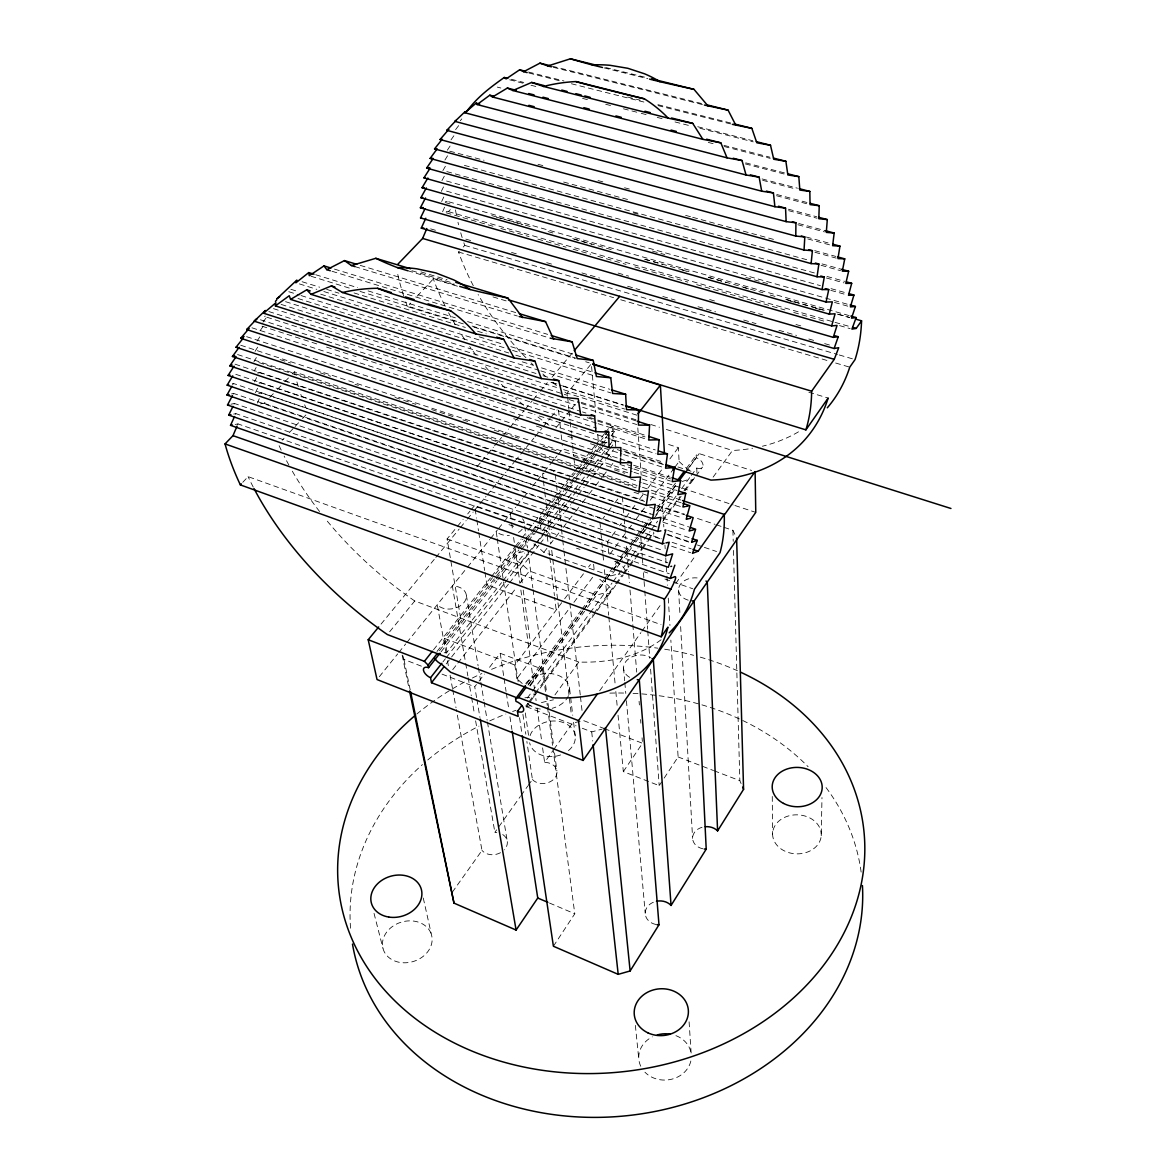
<?xml version="1.0" encoding="UTF-8"?>
<svg xmlns="http://www.w3.org/2000/svg" width="1176" height="1176" viewBox="0 0 1176 1176"><rect width="100%" height="100%" fill="white"/><g stroke="black" fill="none" stroke-linecap="round" stroke-linejoin="round"><path stroke-width="0.75" stroke-dasharray="5 3.75" d="M821.23 835.724A24.329 19.507 1.9 0 0 785.98 816.791A24.329 19.507 1.9 0 0 783.613 850.513A24.329 19.507 1.9 0 0 821.23 835.724L821.98 797.519M442.602 211.783L444.587 207.211M237.684 424.654L238.008 423.919L669.306 573.77M257.368 403.045L259.279 398.708M849.116 315.594L447.174 201.346L446.601 202.654M261.528 393.651L261.866 392.931L657.384 526.892M441.647 201.537L444.087 196.333M235.553 414.364L235.906 413.643L667.909 562.804M255.427 392.769L257.809 387.727M259.867 383.42L260.219 382.7L650.534 514.044M441.309 191.365L443.911 186.175M234.068 404.191L234.421 403.471L664.014 550.868M254.472 381.877L256.647 377.57M258.852 373.292L259.22 372.571L644.58 501.417M233.215 394.151L233.598 393.431L660.971 539.122M441.926 180.619L445.057 174.812M254.207 371.101L256.147 367.544M446.821 171.608L816.365 273.494M232.642 384.934L233.465 383.494L657.105 526.995M442.882 170.608L446.219 164.831M253.869 361.885L256.736 356.916M444.925 160.039L447.689 155.57M255.06 351.374L257.676 347.14M447.336 150.219L450.276 145.751M257.088 340.996L259.881 336.792M553.396 946.239L574.785 913.781L552.793 747.127M618.047 715.214L623.324 771.603L659.192 785.642L661.588 782.025M664.175 778.086L678.111 756.947L670.849 640.097M623.324 771.603L642.508 743.261L605.199 728.929M450.996 139.856L454.142 135.416M260.028 330.794L262.998 326.619M452.319 892.187L481.998 850.424L456.332 709.525M496.831 832.461A13.891 11.084 -11.1 0 0 494.875 832.329L520.395 796.431M520.953 795.637L527.818 785.98M528.259 785.377L532.419 779.497L526.877 741.483M532.419 779.497A13.495 10.511 -8.4 0 0 555.16 777.601A13.495 10.511 -8.4 0 0 544.606 762.371L552.823 750.803M553.852 749.347L572.374 723.299L583.164 720.462L603.509 728.282M599.672 690.782L640.905 632.629M641.964 631.144L662.059 602.803M675.803 583.414L695.898 555.087M554.954 694.898L578.798 662.059A257.5 150.822 40 0 0 661.191 639.685M713.112 477.147L732.486 450.481A233.274 161.274 41.4 0 0 752.596 448.262M525.79 706.085L527.965 703.13M529.038 701.66L534.463 694.296M535.536 692.811L592.969 614.68M594.042 613.21L614.636 585.207M615.724 583.737L622.222 574.888M623.295 573.418L628.719 566.038M629.807 564.568L634.143 558.673M635.216 557.203L640.641 549.824M641.714 548.354L647.138 540.975M648.226 539.505L653.635 532.14M663.396 518.866L679.64 496.757M683.976 490.862L693.722 477.588M526.613 706.6L528.774 703.645M529.861 702.175L615.651 585.383M616.724 583.899L623.251 575.035M624.338 573.55L629.101 567.023M629.763 566.156L635.613 558.174M636.275 557.292L642.111 549.324M642.787 548.413L654.018 533.095M662.691 521.306L681.095 496.228M685.138 490.76L694.913 477.456M696.001 475.971L702.513 467.107M527.245 698.132L589.882 613.108M590.264 612.593L611.99 583.09M613.078 581.62L625.029 565.391M626.117 563.921L632.276 555.557M632.644 555.072L638.068 547.693M639.156 546.223L650.019 531.479M651.107 530.009L657.634 521.159M662.867 514.059L676.097 496.081M681.536 488.701L690.224 476.912M691.312 475.442L696.751 468.063A6.997 4.498 36.5 0 0 703.057 465.035A6.997 4.498 36.5 0 0 696.295 457.802L696.177 455.215L699.191 453.627L751.626 470.459M526.466 684.138L580.856 610.77M581.944 609.3L603.714 579.944M604.802 578.474L623.295 553.529M624.382 552.073L628.734 546.193M629.822 544.723L635.26 537.388M636.348 535.918L641.787 528.583M642.875 527.127L648.314 519.777M657.016 508.047L675.509 483.101M686.387 468.43L696.177 455.215M528.347 684.329L582.767 610.859M583.855 609.389L605.611 580.003M606.698 578.533L612.137 571.183M613.225 569.713L618.664 562.363M619.752 560.893L630.645 546.208M643.698 528.568L638.259 535.918L643.831 528.656M644.786 527.098L650.225 519.748M656.752 510.943L677.435 483.013M687.225 469.797L699.191 453.627M527.995 685.108L582.635 611.299M583.722 609.83L605.581 580.312M606.684 578.827L612.137 571.448M613.24 569.978L618.694 562.598M619.796 561.128L631.483 545.341M644.933 527.171L650.387 519.792M656.943 510.943L677.714 482.895M684.564 473.649L696.295 457.802M529.788 685.402L584.604 611.285M587.397 607.492L596.644 594.997L604.714 592.983A7.394 4.307 36.4 0 0 611.005 590.293A7.394 4.307 36.4 0 0 603.744 582.796L599.76 579.209M533.845 543.871A7.203 4.189 38.1 0 0 534.948 544.37L543.841 552.338L610.77 575.902L615.283 569.816M617.077 567.376L622.442 560.129M624.236 557.703L627.778 552.911M628.675 551.706L632.203 546.928M635.716 542.165L640.979 535.065M641.846 533.889L646.197 528.009M648.358 525.084L650.519 522.159M655.899 514.897L676.009 487.687M530.038 686.093L542.504 669.232L500.212 653.297L487.57 669.908M643.522 532.596L651.739 521.468M654.459 517.793L662.573 506.812L684.344 514.088M522.247 683.476L516.852 678.714L570.095 607.448M573.917 602.332L593.704 575.858M609.83 554.264L613.475 549.368M615.298 546.943L620.722 539.666M622.53 537.256L625.22 533.654M628.807 528.847L631.483 525.26M635.922 519.322L640.347 513.398M641.449 511.928L644.742 507.517M650.21 500.212L672.76 470.003M674.892 467.166L679.111 461.521L678.376 447.6L665.807 443.572M516.852 678.714L514.853 665.028L561.746 602.656M564.671 598.775L583.84 573.3M588.559 567.008L590.44 564.509M607.889 544.238L607.654 541.621L611.329 536.726M612.255 535.506L615.915 530.641M619.561 525.804L621.369 523.379M625.897 517.366L630.395 511.384M632.188 509.002L634.878 505.43M639.332 499.506L643.757 493.626M647.976 488.011L663.396 467.504M669.85 458.934L678.376 447.6M262.909 322.151L266.614 317.314M455.612 129.61L458.978 125.215M476.574 697.559L474.736 686.74L477.956 682.521M479.029 681.11L484.38 674.098M602.774 518.704L604.64 516.264M608.345 511.384L611.123 507.753M614.813 502.916L619.399 496.889M452.731 669.659L455.803 665.704M457.846 663.088L515.117 589.323M519.895 583.178L529.362 570.977L596.644 594.997M543.841 552.338L548.457 546.384M550.294 544.018L553.058 540.46M555.807 536.932L559.453 532.228M563.083 527.554L566.714 522.879M568.963 519.983L574.579 512.751M575.696 511.31L580.15 505.577M582.37 502.711L587.897 495.596M589 494.17L593.395 488.525M595.57 485.703L602.112 477.294M603.185 475.912L606.434 471.738M610.726 466.196L612.872 463.432M442.94 661.882L445.381 658.751M446.321 657.56L504.136 583.722M504.916 582.723L527.465 553.94M528.583 552.5L535.345 543.871M536.476 542.43L547.913 527.833M548.869 526.598L562.495 509.208M563.613 507.767L566.994 503.46M568.037 502.137L580.43 486.305M581.561 484.865L593.953 469.033M595.085 467.592L608.609 450.32M609.727 448.894L615.371 441.691A6.88 4.351 38.5 0 1 611.652 439.295M522.217 582.855L519.748 564.847L527.583 554.837M532.052 549.133L538.755 540.563M539.872 539.137L544.356 533.419M446.204 663.896L508.385 584.281M509.517 582.84L538.902 545.208M540.034 543.753L544.562 537.976M545.693 536.521L551.338 529.288M552.47 527.833L556.998 522.041M558.13 520.601L563.774 513.368M564.906 511.913L570.566 504.68M571.698 503.225L577.342 495.993M578.474 494.552L584.134 487.305M585.266 485.864L590.911 478.632M592.043 477.177L598.834 468.489M599.966 467.048L605.611 459.801M606.742 458.361L613.519 449.673M444.16 652.812L447.027 652.136L501.549 582.649M503.049 580.724L524.761 553.058M542.254 530.758L546.958 524.761M547.854 523.629L553.734 516.132M554.851 514.72L560.408 507.62M561.525 506.195L564.451 502.461M568.17 497.727L573.668 490.73M574.667 489.451L578.048 485.129M581.297 480.999L587 473.737M588.118 472.311L594.233 464.505M595.306 463.153L600.642 456.347M601.715 454.98L607.889 447.115M608.977 445.733L613.299 440.206L612.137 426.344L645.036 436.899M437.002 651.475L516.925 550.177M518.057 548.736L524.864 540.122M525.995 538.682L531.67 531.493M532.39 530.567L537.344 524.305M538.02 523.438L549.809 508.502M550.397 507.753L557.145 499.197M557.747 498.433L563.907 490.642M564.553 489.804L570.654 482.072M571.36 481.19L577.416 473.516M578.166 472.561L584.972 463.947M585.28 463.535L591.778 455.318M592.91 453.877L598.79 446.424M599.716 445.248L607.654 435.194M439.456 650.725L495.096 580.135M496.228 578.695L518.939 549.898M520.071 548.457L525.745 541.254M526.877 539.813L538.24 525.407M539.372 523.967L545.047 516.764M546.178 515.323L551.867 508.12M552.999 506.68L558.673 499.477M559.805 498.036L564.348 492.274M565.48 490.833L584.781 466.343M585.927 464.917L607.492 437.545M612.034 431.783L614.313 428.902L611.079 425.345L594.056 419.891M441.074 651.813L496.816 580.988M497.757 579.812L520.424 551M521.556 549.56L527.23 542.371M528.362 540.931L534.022 533.728M535.168 532.287L546.693 517.646M547.634 516.44L588.206 464.902M588.441 464.594L601.318 448.232M602.053 447.321L606.581 441.559M611.123 435.796L614.519 431.474L614.313 428.902M433.503 649.828L490.421 577.886M491.553 576.446L514.324 547.663M515.455 546.223L521.144 539.034M522.291 537.594L526.833 531.831M527.98 530.391L533.669 523.202M534.815 521.762L539.358 515.999M540.504 514.573L546.193 507.37M547.325 505.93L553.014 498.742M554.161 497.301L559.85 490.098M560.996 488.672L573.506 472.84M574.652 471.4L580.341 464.197M581.473 462.771L595.144 445.498M596.276 444.058L604.244 433.988M605.375 432.548L611.079 425.345M447.027 652.136L444.543 638.45L492.568 577.666M495.552 573.888L515.191 549.03M517.131 546.575L522.923 539.24M539.931 520.733L539.608 518.131L543.385 513.368M545.267 510.987L548.075 507.415M551.809 502.696L556.454 496.816M558.321 494.464L561.084 490.951M564.759 486.291L570.257 479.338M572.095 477.03L576.637 471.282M578.768 468.592L598.996 442.985M600.098 441.588L612.137 426.344M379.334 676.7L397.679 653.915M398.811 652.489L405.691 643.948M406.793 642.566L466.431 568.464M467.578 567.038L489.745 539.49M490.495 538.549L497.375 530.009M498.521 528.583L503.108 522.894M504.254 521.468L515.705 507.224M516.852 505.798L522.585 498.683M523.732 497.257L528.627 491.171M532.64 486.188L536.344 481.587M537.491 480.161L543.209 473.046M544.356 471.62L556.968 455.95M558.115 454.524L562.701 448.835L632.276 471.723M596.408 423.139L264.541 316.462L265.1 315.771M389.653 631.762L414.746 600.98L578.798 662.059M555.939 427.873L570.816 409.645M571.948 408.248L577.666 401.236M460.272 120.775L461.8 118.894M381.039 624.118L434.679 558.85M435.855 557.424L459.184 529.038M460.345 527.627L466.181 520.527M467.342 519.116L473.178 512.016M474.34 510.59L486.011 496.404M487.173 494.993L498.83 480.793M500.006 479.382L505.827 472.282M507.003 470.856L514 462.344M515.161 460.933L533.83 438.222M534.992 436.81L541.989 428.285M543.165 426.873L550.162 418.362M551.323 416.936L557.159 409.836M460.639 618.076L447.086 538.946L456.259 527.818M457.405 526.422L463.138 519.469M467.71 513.897L470.003 511.119M471.15 509.722L474.59 505.562L546.59 530.567L548.119 543.209M476.986 466.828L480.514 462.624M481.675 461.227L486.379 455.626M487.54 454.215L493.405 447.218M494.581 445.807L501.623 437.399M502.799 436.002L508.649 429.005M509.825 427.594L515.691 420.596M516.867 419.185L523.908 410.777M525.069 409.38L532.111 400.972M533.287 399.575L539.152 392.564M540.328 391.167L547.355 382.759M552.029 377.173L573.035 352.08M242.77 482.307L248.092 476.647L661.03 624.647M282.196 440.236L284.063 438.251M289.619 432.312L293.309 428.373M295.161 426.403L300.659 420.523M302.482 418.582L306.142 414.687M463.344 323.885L407.425 306.583L410.703 303.085M417.215 296.117L433.327 278.933L457.89 286.341M473.296 285.709A233.274 161.274 41.4 0 1 458.537 252.017L459.316 251.179M463.197 247.048L464.74 245.402A232.451 161.538 41.5 0 1 463.844 242.785M260.425 403.882L264.115 403.28L266.026 401.295M269.848 397.326L273.655 393.357M277.448 389.418L281.226 385.493M284.989 381.583L288.737 377.672M292.471 373.792L294.338 371.851L640.714 486.702M446.219 211.68L448.394 211.636L451.172 208.74M264.541 316.462L265.306 316.094M607.081 442.264L605.655 442.735A6.924 4.337 38.4 0 0 602.568 442.632M611.388 440.853L613.299 440.206M235.038 364.163L643.066 500.3M682.183 481.454L688.21 479.661A7.027 4.483 36.5 0 0 694.428 477.662M535.08 533.772L533.654 534.198A7.203 4.189 38.1 0 0 528.391 536.374M523.32 551.573L519.013 552.793A7.262 4.145 38.1 0 0 513.794 555.778A7.262 4.145 38.1 0 0 520.395 562.951L529.362 570.977M582.296 728.253L591.704 731.884L602.083 729.149M610.77 575.902L618.826 573.815A7.335 4.337 36.5 0 0 620.413 574.285M232.275 383.802L233.465 383.494M544.12 473.443L542.592 473.825L544.547 490.216M553.352 471.194L554.881 470.826M231.525 393.916L233.598 393.431M230.952 404.221L234.421 403.471M257.162 372.998L259.22 372.571M524.849 697.868L527.877 697.265A7.718 4.101 36.4 0 0 533.86 693.84M233.642 414.084L235.906 413.643M258.926 382.95L260.219 382.7M235.185 424.448L238.008 423.919M258.735 393.49L261.866 392.931M449.717 151.175L484.071 160.289M445.439 201.405L447.174 201.346M605.713 67.532L644.551 77.131M604.244 67.914L647.814 78.704M552.367 66.253L703.233 103.929M553.22 67.282L702.645 104.635M528.494 72.03L563.951 80.968M627.764 97.064L640.17 100.195M657.899 104.664L730.575 122.98M528.95 73.03L560.776 81.07M571.389 83.746L643.889 102.033M658.031 105.605L730.531 123.906M511.354 79.277L523.776 82.438M697.736 126.729L752.772 140.738M509.664 79.806L523.893 83.422M530.993 85.245L538.108 87.053M582.561 98.387L589.676 100.195M605.684 104.267L612.784 106.075M623.456 108.795L639.465 112.881M641.243 113.337L648.343 115.145M657.237 117.409L662.573 118.761M675.024 121.936L691.018 126.023M699.911 128.287L753.257 141.87M497.316 87.112L500.844 88.024M723.916 145.368L769.957 157.202M708.275 142.414L713.582 143.781M724.21 146.515L770.207 158.348M745.716 162.861L784.657 172.96M745.349 163.92L784.318 174.048M762.077 178.928L797.446 188.189M762.665 180.31L796.299 189.13M776.763 194.496L808.632 202.919M776.439 195.716L808.294 204.139M788.42 209.225L816.703 216.766M788.67 210.666L817.041 218.236M798.739 223.528L825.302 230.658M797.916 224.748L824.523 231.907M538.005 164.287L545.061 166.198M598.04 180.56L605.096 182.471M624.529 187.748L631.585 189.659M806.398 237.037L831.123 243.741M807.824 238.934L830.873 245.196M563.627 182.03L629.042 199.905M685.623 215.37L690.929 216.825M692.693 217.31L774.028 239.536M814.689 250.65L835.901 256.441M814.939 252.296L836.195 258.117M464.402 165.375L807.912 260.028M822.083 263.924L841.56 269.304M633.335 212.871L640.391 214.826M821.098 265.306L840.561 270.686M826.963 276.448L844.633 281.343M826.375 277.992L844.059 282.916M446.542 181.016L820.436 285.665M831.02 288.635L846.882 293.074M830.8 290.354L846.735 294.823M446.557 191.144L848.366 304.496M652.445 251.061L664.793 254.56M745.922 277.462L768.854 283.945M834.519 302.423L848.616 306.407M491.715 215.576L530.464 226.601M548.075 231.613L555.116 233.612M572.727 238.625L611.476 249.65M644.948 259.176L688.974 271.7M708.349 277.213L762.945 292.75M785.833 299.277L824.582 310.302M838.679 314.301L849.248 317.314M445.19 202.537L452.26 204.55M496.419 217.119L522.923 224.66M574.153 239.243L591.822 244.27M644.815 259.352L662.485 264.38M681.918 269.907L688.989 271.921M708.422 277.462L726.077 282.49M743.746 287.517L750.817 289.516M770.251 295.058L777.321 297.072M786.156 299.586L823.244 310.141M837.385 314.168L849.748 317.682M789.228 300.762L796.284 302.761M815.688 308.288L822.744 310.302M448.394 211.636L833.24 321.842M835.004 322.342L849.131 326.384M446.13 212.797L493.773 226.454M500.829 228.482L529.053 236.567M537.873 239.096L566.097 247.195M573.168 249.224L590.808 254.281M597.864 256.294L626.088 264.394M634.908 266.923L687.842 282.108M696.662 284.636L784.877 309.935M793.697 312.463L827.213 322.077M839.576 325.605L850.16 328.648M618.076 273.082L628.645 276.139M709.672 299.557L716.713 301.6M750.185 311.272L762.518 314.83M795.976 324.502L803.032 326.546M430.622 228.879L437.663 230.922M465.799 239.125L472.84 241.168M511.545 252.443L518.572 254.486M546.722 262.674L553.749 264.732M581.899 272.92L599.495 278.05M627.631 286.238L639.95 289.825M662.823 296.484L675.127 300.071M698 306.73L715.596 311.846M743.732 320.048L756.05 323.635M778.924 330.294L796.505 335.41M808.823 338.997L815.865 341.04M824.655 343.613L831.697 345.656M464.74 245.402L837.474 354.446M839.223 354.961L855.055 359.591M458.537 252.017L613.607 297.66M620.663 299.733L828.61 360.944M835.651 363.016L849.748 367.177M420.993 271.906L447.086 279.756M411.923 270.73L453.995 283.416M407.807 270.73L458.008 285.886M492.994 296.925L507.032 301.159M808.853 392.24L828.154 398.061M360.209 265.364L515.852 312.625M354.946 266.614L517.396 316.035M334.469 269.113L547.678 334.381M332.014 271.259L548.369 337.63M315.727 274.743L357.622 287.664M368.088 290.898L455.362 317.829M467.578 321.607L574.035 354.461M311.023 276.242L349.551 288.164M360.062 291.413L459.86 322.283M472.12 326.061L575.432 358.019M473.84 327.119L575.196 358.489M585.692 361.738L589.191 362.811M354.035 292.927L465.373 327.442M477.559 331.22L486.247 333.911M302.114 281.74L319.651 287.194M326.663 289.384L338.938 293.191M479.235 336.836L503.784 344.48M510.796 346.655L593.219 372.307M299.38 283.901L316.844 289.355M323.841 291.53L510.781 349.816M512.53 350.36L594.659 375.967M320.666 294.176L508.811 352.991M515.779 355.167L522.747 357.342M290.854 289.281L297.866 291.486M522.232 361.826L532.743 365.119M541.519 367.868L609.874 389.315M288.781 291.707L299.292 295.014M301.041 295.558L539.078 370.352M540.828 370.91L610.844 392.902M297.998 298.498L536.021 373.498M543.018 375.703L550.03 377.908M552.029 382.465L560.776 385.228M562.525 385.787L623.765 405.132M550.956 382.376L561.466 385.699M563.216 386.257L622.707 405.044M285.533 301.659L556.527 387.463M563.524 389.682L624.706 409.057M636.892 415.187L567.229 393.093L591.322 363.825L595.776 412.732M281.137 304.408L562.51 393.769M564.26 394.313L567.758 395.43M581.15 402.339L636.819 420.053M650.725 424.477L659.427 427.241M666.38 429.46L732.486 450.481M569.111 399.575L579.606 402.912M581.356 403.471L637.304 421.273M273.464 308.641L575.564 405.029M582.546 407.264L636.686 424.536M268.848 311.552L580.709 411.365M582.458 411.923L585.942 413.041M589.441 417.406L646.962 435.855M587.25 417.7L592.351 419.347M598.158 423.698L648.814 439.986M260.425 319.769L596.526 428.152M604.743 433.591L609.962 435.282M611.711 435.84L655.267 449.908M262.042 326.193L319.563 344.818M326.546 347.082L350.948 354.976M352.697 355.549L356.181 356.681M363.149 358.93L382.332 365.148M389.315 367.397L500.888 403.53M502.637 404.088L509.605 406.352M511.354 406.911L532.272 413.687M539.24 415.951L656.061 453.774M251.943 327.795L610.432 444.249M622.692 449.026L664.161 462.506M677.979 466.99L693.517 472.046M624.133 451.055L662.411 463.506M617.268 449.6L663.44 464.638M513.677 418.671L520.659 420.949M536.374 426.065L543.356 428.343M567.802 436.311L574.785 438.589M590.484 443.72L597.467 445.998M604.449 448.276L621.913 453.965M623.662 454.539L663.808 467.622M246.607 336.674L624.456 460.33M633.57 465.211L670.202 477.206M627.102 464.638L631.144 465.961M635.187 467.298L670.57 478.897M620.017 464.461L632.188 468.46M633.923 469.033L670.452 481.028M634.011 472.296L680.977 487.761M682.712 488.334L733.163 504.93M734.897 505.504L755.771 512.369M240.698 345.229L628.41 473.002M280.123 359.577L290.56 363.016M320.151 372.777L330.603 376.232M354.976 384.273L358.459 385.419M395.018 397.473L401.971 399.766M403.721 400.34L410.689 402.648M412.423 403.221L415.907 404.368M431.577 409.542L455.95 417.583M462.903 419.876L469.871 422.169M494.243 430.21L513.398 436.531M515.132 437.105L518.616 438.251M542.989 446.292L558.659 451.466M574.329 456.626L598.702 464.667M614.372 469.841L624.809 473.281M642.214 479.029L677.038 490.51M630.821 479.029L641.273 482.483M643.007 483.057L676.053 493.993M642.449 487.276L649.417 489.584M651.151 490.171L680.742 499.976M237.581 354.549L636.289 486.879M258.867 362.561L636.025 487.834M651.666 493.023L681.213 502.843M642.434 493.788L680.713 506.533M634.011 492.274L642.625 495.14M697.5 518.484L715.14 524.378M716.625 524.878L721.05 526.363M724.004 527.348L732.913 530.317L736.088 536.932M656.722 505.474L684.505 514.765M649.637 507.003L682.727 518.087M235.773 374.291L654.062 515.029M662.676 518.131L688.695 526.892M663.058 522.217L685.637 529.832M667.792 530.42L690.341 538.049M666.836 534.11L689.445 541.783M667.85 534.962L688.724 542.048M697.412 545.002L702.631 546.781M704.365 547.369L716.537 551.5M264.115 403.28L661.691 538.784M672.113 542.327L691.209 548.839M671.643 546.237L690.738 552.764M539.608 518.131L607.654 541.621M508.958 524.628L515.896 527.039M576.549 548.207L580.018 549.413M614.68 561.496L619.87 563.319M644.139 571.771L647.609 572.991M664.94 579.033L692.664 588.706M447.086 538.946L519.748 564.847M444.543 638.45L514.853 665.028M678.111 756.947L713.42 770.5M714.111 770.78L739.836 780.658L741.086 783.539M402.868 655.782L403.956 659.442L421.449 666.189M442.029 674.127L474.736 686.74M526.554 706.747L576.034 725.827M549.53 903.05L574.785 913.781M615.695 561.584L617.944 563.613A7.335 4.337 36.5 0 1 624.985 570.301M609.727 455.847L606.551 452.951A6.924 4.337 38.4 0 1 600.539 446.924M610.256 456.332L611.314 457.302M679.111 461.521L687.71 469.4A7.027 4.483 36.5 0 1 691.914 471.826M374.027 913.355L382.979 948.356M423.272 898.038L431.519 934.964A25.181 20.565 -16.5 0 1 399.928 962.424A25.181 20.565 -16.5 0 1 390.447 928.07A25.181 20.565 -16.5 0 1 431.519 934.964M403.956 659.442L410.204 689.9M402.163 655.091L409.175 689.18M446.13 653.518L437.237 604.743A15.92 11.393 -9.7 0 0 464.02 602.494A15.92 11.393 -9.7 0 0 452.334 585.986L465.373 661.5M447.439 660.736L448.762 667.968M450.085 675.2L452.378 687.842M452.716 689.65L456.009 707.717M465.681 663.293L467.857 675.891M468.166 677.685L471.282 695.663M471.591 697.471L474.384 713.641M475.618 720.844L494.875 832.329M476.883 699.367L479.94 717.389M466.372 595.276L478.118 665.895M478.411 667.703L480.528 680.375M480.822 682.183L483.836 700.293M484.13 702.101L487.143 720.212M487.452 722.02L507.312 841.502M475.148 509.164L476.545 518.175M476.824 519.983L478.5 530.788M478.779 532.596L484.644 570.448M484.924 572.256L486.864 584.884L556.189 610.05L554.66 597.408M500.212 653.297L503.828 676.876M504.107 678.684L506.062 691.37M506.341 693.193L508.84 709.495M509.943 716.757L511.898 729.443M519.542 717.713L521.953 734.03M525.305 712.95L528.612 735.75M496.992 536.903L496.199 531.464A15.391 10.702 -7.7 0 0 509.384 535.389M497.257 538.711L518.146 681.742M522.908 714.332L525.819 734.236M510.369 513.853L511.369 521.115M511.619 522.923L512.618 530.185M513.618 537.447L519.865 582.796M520.865 590.043L534.36 688.004M534.61 689.812L536.109 700.705M537.109 707.952L541.607 740.601M542.606 747.862L544.606 762.371M523.202 590.058L530.582 644.11M524.731 526.157L525.922 535.227M526.157 537.035L527.583 547.913M527.818 549.736L532.831 587.824M533.066 589.632L546.649 693.017M546.899 694.84L553.573 745.613M554.528 752.875L556.909 771.015M525.422 541.136L526.333 548.045M542.504 669.232L545.62 692.782M545.855 694.59L547.281 705.468M547.531 707.276L552.544 745.319M540.46 525.069L541.21 531.096M548.986 550.442L549.648 555.851M549.854 557.659L554.44 595.6M544.767 492.038L545.84 501.138M546.061 502.96L548.457 522.997M548.678 524.819L550.853 543.018M551.72 550.309L552.588 557.586M552.808 559.409L571.286 714.2M569.625 688.915L572.756 715.302M573.594 722.329L575.27 736.411M555.293 474.472L556.322 483.586M556.542 485.409L557.571 494.508M557.777 496.331L558.806 505.445M559.012 507.268L561.275 527.318M561.481 529.141L562.525 538.24M562.731 540.063L563.76 549.177M563.965 551L580.268 694.957M580.474 696.78L582.12 711.362M591.704 731.884L592.704 740.998M558.512 410.174L559.658 420.714M559.85 422.478L560.981 433.018M561.173 434.782L562.319 445.322M567.596 396.709L568.905 409.38M569.096 411.188L570.037 420.244M570.213 422.066L571.345 432.93M571.536 434.738L572.462 443.793M572.653 445.601L573.77 456.464M573.962 458.272L574.902 467.328M635.363 1025.399L638.818 1059.341M593.601 564.245L594.38 572.021M599.966 522.379L600.818 531.479M600.995 533.301L601.671 540.578M601.847 542.386L602.876 553.308M603.038 555.131L603.729 562.407M604.405 569.684L604.92 575.138M605.081 576.96L608.668 615.151M608.845 616.974L615.151 684.285M615.827 691.562L617.356 707.937M608.286 548.575L608.83 554.616M597.746 434.459L598.408 441.706M623.545 668.012L624.662 680.728M624.823 682.55L625.794 693.458M626.426 700.72L645.227 913.311M615.371 441.691L615.783 446.777M622.427 496.948L623.177 506.077M623.324 507.9L624.059 517.014M624.206 518.837L625.852 538.917M626.44 546.208L626.735 549.868M626.896 551.691L627.631 560.805M627.778 562.628L628.528 571.756M628.675 573.579L629.425 582.708M630.013 589.999L632.688 622.839M632.835 624.662L636.701 672.113M639.082 701.308L639.391 704.953M640.567 719.55L640.876 723.196M642.067 737.793L642.361 741.439M640.758 536.33L642.243 556.336M642.375 558.159L642.919 565.435M643.463 572.727L644.668 589.102M644.801 590.925L647.623 629.131M647.755 630.953L649.784 658.251M650.593 669.173L659.192 785.642M637.804 427.902L641.185 475.148M689.092 1021.826L691.209 1054.093A26.328 23.138 -4.3 0 0 675.053 1035.336M662.573 506.812L663.823 526.907M664.955 545.164L665.19 548.81M665.748 557.938L666.777 574.373M666.88 576.196L667.453 585.325M668.247 598.099L669.952 625.485M678.581 590.043L680.022 615.607M680.639 626.573L692.605 838.385M696.751 468.063L696.971 473.164M732.913 530.317L733.221 541.283M733.471 550.427L739.836 780.658M772.264 796.461L772.617 834.592M611.432 431.371A6.88 4.351 38.5 0 1 614.519 431.474M350.551 928.217A256.912 211.489 -6.8 0 1 422.434 764.576M427.77 759.961A256.912 211.489 -6.8 0 1 478.955 726.136M489.716 720.903A256.912 211.489 -6.8 0 1 505.827 714.053M512.618 711.495A256.912 211.489 -6.8 0 1 516.029 710.275M526.157 706.938A256.912 211.489 -6.8 0 1 531.214 705.409M541.416 702.616A256.912 211.489 -6.8 0 1 553.44 699.808M609.859 693.12A256.912 211.489 -6.8 0 1 625.852 693.09M633.041 693.355A256.912 211.489 -6.8 0 1 808.132 766.752M826.052 787.582A256.912 211.489 -6.8 0 1 861.288 873.239M690.841 1061.017A26.328 23.138 -4.3 0 1 671.599 1079.23A26.328 23.138 -4.3 0 1 644.933 1072.203M640.758 1066.25A26.328 23.138 -4.3 0 1 652.342 1036.85M530.082 735.632A23.064 17.728 -7.8 0 1 563.833 722.77A23.064 17.728 -7.8 0 1 568.405 750.641M560.614 754.948A23.064 17.728 -7.8 0 1 529.626 742.762M416.804 714.053A264.233 213.415 -6.7 0 1 466.064 681.227M472.399 678.008A264.233 213.415 -6.7 0 1 481.895 673.51M491.568 669.32A264.233 213.415 -6.7 0 1 657.825 648.182M664.705 649.211A264.233 213.415 -6.7 0 1 693.605 655.311M700.293 657.149A264.233 213.415 -6.7 0 1 737.425 670.732M525.76 683.506A23.682 17.816 -7.7 0 1 564.847 679.478A23.682 17.816 -7.7 0 1 552.205 708.305M540.298 709.069A23.682 17.816 -7.7 0 1 527.495 703.468M655.914 924.454A14.347 11.922 -4.2 0 1 645.242 913.781A14.347 11.922 -4.2 0 1 654.488 901.801M702.778 848.763A13.95 11.245 -2 0 1 692.605 838.238A13.95 11.245 -2 0 1 702.351 827.213M502.725 834.534A13.891 11.084 -11.1 0 1 504.284 849.822M500.506 852.703A13.891 11.084 -11.1 0 1 481.998 850.424M629.63 677.332A16.523 12.363 -4.5 0 1 627.264 659.971A16.523 12.363 -4.5 0 1 650.519 657.457M688.239 600.172A15.994 11.569 -2.8 0 1 679.213 586.53A15.994 11.569 -2.8 0 1 697.118 577.916M522.614 518.792A15.391 10.702 -7.7 0 1 524.143 525.29M522.203 529.215A15.391 10.702 -7.7 0 1 518.41 532.507M253.222 487.055A261.631 148.529 39.9 0 1 248.092 476.647M414.746 600.98A257.5 150.822 40 0 1 325.84 519.38M319.593 511.545A257.5 150.822 40 0 1 291.457 469.68M288.914 465.123A257.5 150.822 40 0 1 284.151 456.112M281.211 450.158A257.5 150.822 40 0 1 279.138 445.704M305.716 407.44A253.516 152.895 40.2 0 1 304.657 404.794M301.717 396.959A253.516 152.895 40.2 0 1 300.806 394.386M298.322 386.713A253.516 152.895 40.2 0 1 296.837 381.7M294.911 374.291A253.516 152.895 40.2 0 1 294.338 371.851M462.153 237.581A232.451 161.538 41.5 0 1 460.625 232.436M458.581 224.792A232.451 161.538 41.5 0 1 457.978 222.264M456.376 214.796A232.451 161.538 41.5 0 1 455.48 209.887M798.489 431.827A233.274 161.274 41.4 0 1 762.386 446.233M567.699 394.166A233.274 161.274 41.4 0 1 564.877 392.064M556.498 385.537A233.274 161.274 41.4 0 1 552.352 382.156M545.546 376.349A233.274 161.274 41.4 0 1 542.856 373.968M533.625 365.383A233.274 161.274 41.4 0 1 531.038 362.869M525.951 357.754A233.274 161.274 41.4 0 1 478.132 294.544M549.001 425.227A236.641 160.127 41.2 0 1 534.757 414.511M523.599 405.279A236.641 160.127 41.2 0 1 515.455 398.017M504.901 387.904A236.641 160.127 41.2 0 1 497.272 380.024M488.716 370.543A236.641 160.127 41.2 0 1 482.851 363.619M476.104 355.167A236.641 160.127 41.2 0 1 469.694 346.553M464.623 339.291A236.641 160.127 41.2 0 1 459.816 331.97M455.274 324.605A236.641 160.127 41.2 0 1 448.57 312.757M444.749 305.363A236.641 160.127 41.2 0 1 433.327 278.933M407.425 306.583A240.11 158.848 41 0 1 405.5 301.321M403.721 296.102A240.11 158.848 41 0 1 397.047 270.847M637.171 537.388L631.732 544.738L637.274 537.505"/><path stroke-width="1.5" d="M810.396 203.389L819.246 205.726L818.819 218.707L827.301 219.589L826.302 232.392L834.166 233.039L832.637 245.681L839.943 246.122L837.959 258.602L844.75 258.852L842.339 271.171L848.646 271.244L845.823 283.401L851.689 283.313L848.499 295.308L853.938 295.058L850.38 306.907L855.422 306.48L851.512 318.181L856.157 317.594L851.924 329.148L856.187 328.413L861.567 320.827L856.29 319.313M429.725 168.829L423.948 177.855L822.039 289.561L824.288 276.992L817.055 276.757L818.863 264.027L811.102 263.586L812.41 250.694L804.046 250.032L804.81 236.949L795.784 236.067L795.917 222.779L792.374 221.823M774.896 206.711L773.426 192.952L761.695 191.188L464.887 112.749L465.152 111.573L454.95 121.378L774.896 206.711L785.553 208.137L786.141 221.632L795.917 222.779M620.663 456.185L620.869 447.644L609.05 447.556L246.695 329.559L256.941 318.652L254.207 321.18L595.909 431.621L608.712 432.077L609.05 447.556M620.605 458.081L620.428 462.83L631.424 462.609L630.321 477.53L640.582 477.015L638.877 491.715L232.422 356.475L239.14 347.317M637.304 421.273L649.549 425.183L648.814 439.986L659.163 439.765L657.796 454.333L667.453 453.863L665.557 468.195L674.598 467.475L672.187 481.601L680.669 480.646L677.802 494.567L685.74 493.391L682.918 507.018M580.665 414.952L578.239 398.752L562.775 397.356L275.39 305.878L275.89 302.732L263.586 313.228L580.665 414.952L594.644 415.834L595.909 431.621M236.111 356.666L229.82 365.868L646.256 505.401L648.476 490.936L638.877 491.715M234.009 366.177L228.085 375.438L652.562 518.616L655.267 504.372L646.256 505.401M825.229 288.62L828.757 289.605L826.081 302.011L422.052 187.734L427.873 178.017M232.73 375.85L227.159 385.155L657.854 531.405L661 517.366L652.562 518.616M426.344 187.954L420.876 197.715L829.271 314.124L832.343 301.879L826.081 302.011M231.819 386.375L226.983 395.018L662.22 543.768L665.778 529.935L664.808 530.126M425.506 197.965L420.376 207.77L831.653 325.914L835.092 313.816L829.271 314.124M232.451 395.592L227.512 405L665.69 555.734L669.203 542.195M425.006 208.725L420.523 217.913L833.269 337.365L837.047 325.429L831.653 325.914M232.98 406.367L228.703 415.099L668.321 567.288L672.672 553.837L670.085 554.558M834.74 335.704L838.253 336.718L834.122 348.508L421.273 228.129L425.771 218.251M674.848 565.2L670.144 578.445L230.525 425.33L234.538 416.554M692.076 538.637L697.28 540.401L692.473 553.352L698.147 551.206L724.254 514.397L682.477 500.55M592.675 363.899L805.898 429.872A240.11 158.848 41 0 0 811.646 391.196L834.254 359.327L838.723 347.699L834.122 348.508M237.052 426.124L232.98 435.664L225.042 443.911A262.689 147.926 39.8 0 0 240.36 484.894L661.206 636.775A262.689 147.926 39.8 0 0 664.293 598.937C664.278 601.201 681.448 572.286 673.613 577.181M397.826 264.233L422.625 238.434L426.815 228.511M263.586 313.228L265.364 310.449L254.207 321.18M522.232 735.853L553.396 946.239L618.194 974.345L630.13 970.964L658.986 924.762L639.274 679.757A16.523 12.363 -4.5 0 1 637.245 679.669M656.458 901.272A14.347 11.922 -4.2 0 1 671.055 905.447L706.217 849.131L694.105 600.965A15.994 11.569 -2.8 0 1 692.149 600.892M705.291 826.713A13.95 11.245 -2 0 1 717.595 830.888L743.57 789.317L736.617 538.035M817.055 276.757L426.623 168.08L433.209 158.466M409.542 690.974L453.98 903.109L516.088 930.054L537.755 898.038L512.177 731.251M378.701 626.955L368.206 639.729L377.04 679.552L583.134 760.431L755.771 512.369L755.11 471.576L723.387 516.308M661.206 636.775L667.953 627.131A261.631 148.529 39.9 0 1 552.882 697.75L387.374 634.555A261.631 148.529 39.9 0 1 254.001 488.555M805.898 429.872L828.154 398.061A236.641 160.127 41.2 0 1 710.965 480.102L665.851 465.417M583.134 760.431L578.519 720.609L597.555 693.766M811.102 263.586L430.122 158.422L437.163 148.852M439.927 653.253L428.593 667.659A7.629 3.91 37.8 0 0 423.478 670.32A7.629 3.91 37.8 0 0 430.534 677.714L431.504 682.712L518.204 716.404L517.469 711.392L521.806 705.497M517.469 711.392A7.762 4.072 36.4 0 0 523.702 709.069A7.762 4.072 36.4 0 0 515.97 701.337L515.588 698.809L525.378 685.608M677.685 480.161L684.212 471.355M515.588 698.809L518.557 697.559L526.172 687.269M679.61 480.087L686.137 471.267M672.76 470.003L674.892 467.166M630.321 477.53L236.009 347.258L243.182 338.188M804.046 250.032L434.561 148.882L442.102 139.385M430.534 677.714L441.808 663.323M638.024 413.761L660.383 385.184L593.057 364.354M431.504 682.712L443.94 666.792M428.593 667.659L428.108 665.116L437.193 653.606M368.206 639.729L424.389 661.338L432.356 651.269M574.211 350.683L619.708 296.323M620.428 462.83L240.713 338.276L249.003 328.589M795.784 236.067L440.074 139.518L448.717 129.463M467.092 110.853C477.382 97.432 488.158 88.935 504.254 77.469L507.797 78.366M275.419 301.394L276.654 300.042M786.141 221.632L446.792 130.33L456.141 120.378L454.95 121.378M240.36 484.894L241.33 483.865M464.887 112.749L476.162 103.121L479.69 104.047M476.162 103.121L477.103 104.546L489.819 95.183L493.376 96.109M313.992 274.199L308.744 272.582L295.882 282.813L296.852 280.108L276.801 298.88L279.712 296.675M275.39 305.878L289.252 295.735L290.575 299.395L541.269 378.569L558.776 380.656L562.775 397.356M246.695 329.559L248.636 328.236M524.952 71.133L519.645 69.796L506.106 78.895L504.254 77.469M489.819 95.183L492.494 96.991L507.37 88.053L516.264 90.346M330.985 268.04L323.988 265.894L309.273 275.699L308.744 272.582M290.575 299.395L306.73 289.825L310.214 290.913M519.645 69.796L523.643 71.692L539.946 63.151L550.603 65.812M323.988 265.894L326.781 269.657L344.48 260.587L356.725 264.306M240.713 338.276L242.756 337.174M243.27 336.909L244.064 336.498M446.792 130.33L448.585 129.507M507.37 88.053L512.854 90.523L531.655 82.438L544.047 85.583M306.73 289.825L311.052 294.353L331.411 285.915L334.895 286.988M236.009 347.258L236.876 346.876M232.422 356.475L234.656 355.622M539.946 63.151L547.884 65.959L570.404 58.8L596.879 65.341M672.848 577.46L672.084 577.739M671.305 578.033L670.144 578.445M344.48 260.587L351.448 265.555L375.791 258.308L410.571 268.775M229.82 365.868L232.231 365.06M697.28 540.401L695.031 541.151M440.074 139.518L441.632 139.033M694.266 541.386L692.341 542.004M671.628 566.244L670.805 566.509M691.576 542.254L695.633 529.229L690.43 527.465M228.085 375.438L229.923 374.894M694.031 529.67L692.399 530.126M227.159 385.155L228.717 384.743M691.576 530.347L689.107 531.008L693.178 517.66L686.24 515.338M669.217 554.793L665.69 555.734M603.817 728.694L605.537 728.223L630.13 970.964M226.983 395.018L229.041 394.504M434.561 148.882L435.693 148.632M440.339 653.724L439.383 653.944A7.585 3.94 37.9 0 0 437.737 653.547M668.277 542.401L665.969 542.93M690.591 518.263L687.975 518.866M227.512 405L228.805 404.706M664.102 543.356L662.22 543.768M687.093 519.057L686.211 519.248L689.9 505.724L682.947 503.416M228.703 415.099L230.937 414.643M230.525 425.33L232.392 424.962M688.063 506.077L686.211 506.43M685.27 506.591L683.873 506.856M659.868 531.052L660.868 530.861M430.122 158.422L432.092 158.069M658.869 531.229L657.854 531.405M426.623 168.08L429.813 167.639M838.253 336.718L833.269 337.365M423.948 177.855L425.021 177.738M422.052 187.734L424.08 187.543M420.876 197.715L422.728 197.553M420.376 207.77L423.331 207.564M420.523 217.913L421.552 217.839M421.273 228.129L423.816 227.997M828.757 289.605L822.039 289.561M649.549 425.183L638.436 425.095L638.465 410.027L626.205 406.161M638.465 410.027L626.455 409.615L625.647 394.254L611.623 389.859M625.647 394.254L612.593 393.46L610.756 377.761L594.968 372.851M610.756 377.761L596.408 376.511L593.233 360.385L575.784 355.005M593.233 360.385L577.181 358.562L572.153 341.863L551.176 335.454M819.246 205.726L810.058 204.609L809.823 191.423L799.21 188.645M809.823 191.423L799.842 190.056L798.813 176.635L788.199 173.886M572.153 341.863L550.118 338.159M541.269 378.569L534.933 361.15L514.206 358.004L311.052 294.353M798.813 176.635L787.861 174.959L785.877 161.288L773.485 158.099M761.695 191.188L759.137 177.15L746.04 174.974L477.103 104.546M785.877 161.288L773.749 159.26L770.515 145.265L756.315 141.649M553.602 339.232L545.576 321.651L519.145 316.565M770.515 145.265L756.815 142.781L751.846 128.346L734.118 123.877M746.04 174.974L742.027 160.539L727.033 157.834L492.494 96.991M514.206 358.004L503.651 339.305L475.957 333.955L342.466 292.471L331.411 285.915M751.846 128.346L732.31 124.347M727.033 157.834L720.844 142.855L702.88 139.341L512.854 90.523M735.838 125.244L728.076 110.132L704.424 105.076M702.88 139.341L692.737 123.377L668.291 118.173L543.459 86.421L531.655 82.438M651.607 78.88L693.987 89.347L707.981 105.958M570.433 58.8A152.424 7.306 12.6 0 0 591.998 64.886L602.494 67.488M649.564 79.13L660.03 81.717A152.086 7.277 12.6 0 0 693.972 89.347M706.776 104.811L728.076 110.132M547.884 65.959L551.441 66.841M543.459 86.465A165.831 143.957 -45.1 0 1 575.99 81.57L644.389 98.828A165.375 143.296 -45.4 0 1 668.247 118.203M523.643 71.692L527.171 72.589M561.746 90.082L567.053 91.434M575.902 93.683L581.223 95.036M584.751 95.932L590.073 97.285M644.933 111.235L650.255 112.587M671.496 117.982L692.737 123.377M528.715 93.536L534.051 94.903M542.945 97.196L548.281 98.563M583.855 107.692L589.205 109.059M615.886 115.909L621.222 117.277M671.026 130.066L676.376 131.433M706.614 139.194L720.844 142.855M528.891 105.311L534.227 106.693M733.148 158.245L742.027 160.539M750.303 174.827L759.137 177.15M766.34 191.085L773.426 192.952M778.468 206.241L785.553 208.137M818.467 217.237L827.301 219.589M825.302 230.658L834.166 233.039M832.887 244.211L839.943 246.122M801.282 235.994L804.81 236.949M837.679 256.927L844.75 258.852M808.867 249.724L812.41 250.694M841.56 269.304L848.646 271.244M815.321 263.056L818.863 264.027M846.397 281.843L851.689 283.313M820.745 276.022L824.288 276.992M848.646 293.574L853.938 295.058M850.13 304.981L855.422 306.48M850.88 316.094L856.157 317.594M852.659 327.398L856.187 328.413M422.625 238.434L834.254 359.327M455.774 282.372L507.929 298.087L522.629 317.623M508.341 299.792L811.646 391.196M375.835 258.308A169.094 25.769 12 0 0 397.37 267.599L407.807 270.73M459.728 286.4L470.121 289.531A168.756 25.622 11.9 0 0 507.929 298.072M519.351 313.683L545.576 321.651M351.448 265.555L354.946 266.614M326.781 269.657L330.28 270.73M342.466 292.515A184 160.171 -56.8 0 1 377.54 288.267L391.461 292.603M405.397 296.881L414.099 299.571M428.035 303.849L450.673 310.817A183.5 159.289 -56.9 0 1 475.912 333.984M496.684 337.144L503.651 339.305M529.715 359.518L534.933 361.15M553.529 379.01L558.776 380.656M625.514 405.676L950.958 508.488M591.16 414.716L594.644 415.834M648.696 436.414L659.163 439.765M605.228 430.96L608.712 432.077M658.751 451.04L667.453 453.863M665.895 464.638L674.598 467.475M627.94 461.462L631.424 462.609M671.937 477.779L680.669 480.646M678.773 491.083L685.74 493.391M692.943 549.427L698.147 551.206M232.98 435.664L671.173 589.235M225.042 443.911L664.293 598.937M518.557 697.559L578.519 720.609M515.426 697.206L450.687 672.305L441.265 664.014A7.585 3.94 37.9 0 1 434.738 658.104M537.755 898.038L547.854 902.33M424.389 661.338L428.108 665.116M742.629 787.141L743.57 789.317M410.571 691.694L453.98 903.109M480.249 719.183L516.088 930.054M593.101 744.643L618.194 974.345M671.055 905.447L653.327 659.574A16.523 12.363 -4.5 0 0 652.033 658.457M660.383 385.184L664.381 452.466M717.595 830.888L707.261 582.076A15.994 11.569 -2.8 0 0 705.982 581.032M862.434 885.543A256.912 211.489 -6.8 0 1 630.027 1115.362A256.912 211.489 -6.8 0 1 352.491 944.063M657.296 1034.924A26.328 23.138 -4.3 0 1 670.349 1034.145M740.512 672.143A264.233 213.415 -6.7 0 1 813.616 977.506A264.233 213.415 -6.7 0 1 429.166 1028.441A264.233 213.415 -6.7 0 1 415.422 715.214M658.986 924.762A14.347 11.922 -4.2 0 1 656.928 924.615M706.217 849.131A13.95 11.245 -2 0 1 704.203 848.998M450.687 310.802A153.086 25.034 11.8 0 1 429.96 305.407L392.975 294.029A153.13 25.064 11.8 0 1 377.525 288.326M470.121 289.546A161.773 140.591 -55 0 0 453.642 279.859L435.796 272.906L416.921 268.834A161.847 140.708 -55 0 0 397.415 267.613M669.217 632.835A257.5 150.822 40 0 0 694.399 589.308L720.021 552.676A253.516 152.895 40.2 0 0 724.254 514.397M861.567 320.827A232.451 161.538 41.5 0 1 855.055 359.591L849.748 367.177A233.274 161.274 41.4 0 1 827.316 407.807M644.389 98.828A137.666 7.835 12.6 0 1 625.485 94.359L590.896 85.657A137.71 7.835 12.6 0 1 575.99 81.614M660.015 81.717A146.206 126.361 -44 0 0 644.536 73.794L627.822 68.296L610.197 65.327A146.265 126.449 -43.9 0 0 592.043 64.9M647.741 1032.763A27.136 23.432 -4.4 0 0 688.401 1011.669A27.136 23.432 -4.4 0 0 647.741 992.147A27.136 23.432 -4.4 0 0 647.741 1032.763M388.697 917.045A25.901 20.771 -15.9 0 0 421.302 889.247A25.901 20.771 -15.9 0 0 379.098 882.367A25.901 20.771 -15.9 0 0 388.697 917.045M783.495 803.399A25.005 19.669 1.5 0 0 822.156 788.42A25.005 19.669 1.5 0 0 785.906 769.413A25.005 19.669 1.5 0 0 783.495 803.399"/></g></svg>
